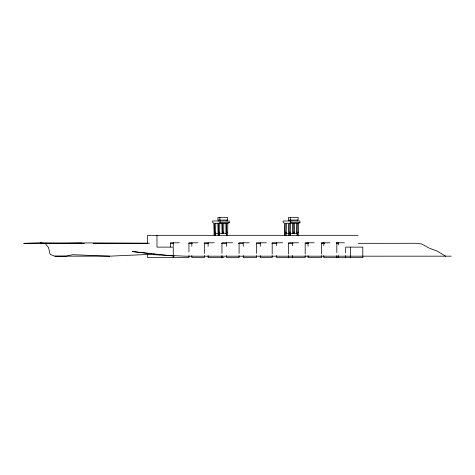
<?xml version="1.0" encoding="UTF-8"?>
<svg xmlns="http://www.w3.org/2000/svg" width="475" height="475" viewBox="0 0 475 475"><rect width="100%" height="100%" fill="white"/><g stroke="black" fill="none" stroke-linecap="round" stroke-linejoin="round"><path stroke-width="0.71" d="M218.482 235.333L218.672 223.268L220.115 222.716L229.253 222.716L229.253 220.994L212.485 220.994L212.485 222.134L213.821 223.268L214.136 235.333M219.777 223.268L219.587 235.333L219.587 233.338M226.706 223.268L226.522 235.333L226.522 233.338L219.385 233.338M227.62 235.333L227.81 223.268L229.253 222.716M289.15 235.333L289.334 223.268L290.777 222.716L299.915 222.716L299.915 220.994L283.153 220.994L283.153 222.134L284.489 223.268L284.804 235.333M290.439 223.268L290.255 235.333L290.255 233.338M297.374 223.268L297.184 235.333L297.184 233.338L285.891 233.338M298.288 235.333L298.472 223.268L299.915 222.716M214.332 235.333L214.67 223.268L218.393 223.268M215.769 223.268L215.436 235.333L215.436 233.338M222.573 233.457L222.704 223.268M223.672 233.457L223.808 223.268M285 235.333L285.332 223.268L288.527 223.268L288.818 235.333M286.098 235.333L286.437 223.268M293.235 233.457L293.372 223.268M294.34 233.457L294.47 223.268M59.221 243.443L81.985 243.188L40.316 242.814L23.75 243.331L44.187 243.331M40.316 242.814L45.267 243.598L48.48 247.499L50.166 254.416L54.833 256.173L109.689 256.168L148.081 254.452L185.583 256.203L451.25 256.173M55.551 243.479L45.267 243.598L87.531 242.909L149.417 243.206M220.192 220.073L217.906 220.073L217.906 217.33L227.442 217.33L227.442 220.085L227.002 220.085L227.002 220.994M290.854 220.073L288.574 220.073L288.574 217.33L298.104 217.33L298.104 220.085L297.665 220.085L297.665 220.994M218.672 223.268L227.81 223.268M289.334 223.268L298.472 223.268M214.67 232.21L215.769 232.21M218.672 232.21L219.777 232.21M222.704 232.21L223.808 232.21M226.706 232.21L227.81 232.21M285.332 232.21L286.437 232.21M289.334 232.21L290.439 232.21M293.372 232.21L294.47 232.21M297.374 232.21L298.472 232.21M215.223 233.338L218.209 233.338M358.025 235.333L147.606 235.333L147.606 243.259M179.366 242.784L170.412 242.784L170.412 247.036M197.897 242.784L188.949 242.784L188.949 251.999M214.195 242.784L204.393 242.784L204.393 253.412M232.631 242.784L221.956 242.784L221.956 253.412M249.345 242.784L239.079 242.784L239.079 253.412M266.362 242.784L256.548 242.784L256.548 253.412M282.667 242.784L272.187 242.784L272.187 254.125M298.597 242.784L288.586 242.784L288.586 254.125M314.141 242.784L305.193 242.784L305.193 254.125M329.905 242.784L321.48 242.784L321.48 254.125M336.253 242.784L344.393 242.784M306.292 243.212L308.483 243.212M321.617 243.212L324.538 243.212M336.211 243.212L338.402 243.212M56.596 243.331L84.336 243.331M93.1 243.331L147.844 243.331M170.472 243.331L173.393 243.331M188.723 243.331L192.375 243.331M204.054 243.331L208.43 243.331M221.57 243.331L226.682 243.331M238.361 243.331L242.737 243.331M256.607 243.331L260.258 243.331M271.938 243.331L277.05 243.331M288.729 243.331L293.105 243.331M305.514 243.331L308.435 243.331M321.575 243.331L324.496 243.331M358.073 243.331L415.791 243.295L421.604 243.972L429.649 248.33L436.715 250.871L445.615 256.173M54.833 256.173L66.114 256.144L72.449 254.695L109.689 256.168M224.046 257.67L208.115 257.67L208.115 255.544M297.789 220.085L290.736 220.073L290.777 222.716M227.127 220.085L220.067 220.073L220.115 222.716M174.325 256.15L132.163 251.518L148.265 253.424M149.726 253.597L151.923 253.858M153.383 254.03L156.311 254.374M157.777 254.547L159.974 254.808M296.679 233.457L296.56 223.268M226.011 233.457L225.898 223.268M218.15 235.333L217.859 223.268M292.737 233.457L292.523 223.268M222.074 233.457L221.861 223.268M350.419 247.125L350.419 257.67M345.652 252.748L345.663 247.125L362.793 247.125L362.793 257.67L323.825 257.67L323.825 255.544M345.652 255.562L345.663 257.67M338.313 242.784L338.313 244.91M338.313 255.544L338.313 257.67M336.834 242.784L336.834 252.706M336.834 255.544L336.834 257.67M323.825 242.784L323.825 245.617M321.48 255.544L321.48 257.67L308.067 257.67L308.067 255.544M308.067 242.784L308.067 246.329M305.193 255.544L305.193 257.67L276.592 257.67L276.592 255.544M292.523 242.784L292.523 245.617M292.523 255.544L292.523 257.67M290.54 217.33L290.54 220.073M289.014 220.073L289.014 220.994M288.586 255.544L288.586 257.67M276.592 242.784L276.592 245.617M272.187 255.544L272.187 257.67L260.282 257.67L260.282 255.544M260.282 242.784L260.282 246.329M256.548 255.544L256.548 257.67L243.265 257.67L243.265 255.544M243.265 242.784L243.265 246.329M239.079 255.544L239.079 257.67L226.551 257.67L226.551 255.544M226.551 242.784L226.551 246.329M221.956 255.544L221.956 257.67M219.877 217.33L219.877 220.073M218.346 220.073L218.346 220.994M208.115 242.784L208.115 246.329M204.393 255.544L204.393 257.67L191.823 257.67L191.823 255.544M191.823 242.784L191.823 246.329M188.949 255.544L188.949 257.67L147.606 257.67L147.606 254.066M173.286 242.784L173.286 246.329M173.286 257.67L173.244 247.125L156.982 247.125L156.982 235.333"/></g></svg>
